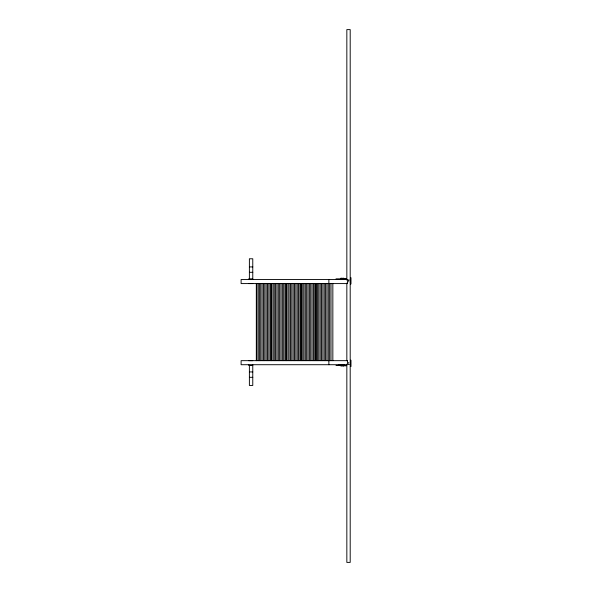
<?xml version="1.0" encoding="UTF-8"?>
<svg xmlns="http://www.w3.org/2000/svg" width="592" height="592" viewBox="0 0 592 592"><rect width="100%" height="100%" fill="white"/><g stroke="black" fill="none" stroke-linecap="round" stroke-linejoin="round"><path stroke-width="0.89" d="M348.518 280.001L349.132 279.92M348.518 280.342L349.221 280.245M348.518 362.548L349.132 362.467M249.387 266.918L252.769 266.918M249.387 272.305L252.769 272.305M342.183 278.506L346.401 278.506L346.401 280.053M252.769 278.847L248.714 278.847L248.714 279.52M335.997 278.847L345.01 278.847M252.769 365.39L248.714 365.39L248.714 364.716M335.997 365.39L345.01 365.39M249.387 371.931L252.769 371.931M249.387 377.319L252.769 377.319M348.518 281.688L349.132 281.77M348.518 363.902L349.221 363.991M348.518 364.243L349.132 364.324M350.893 277.641L350.893 284.042M350.893 360.195L350.893 366.596M350.642 277.641L350.642 284.042M350.642 360.195L350.642 366.596M350.198 279.35L350.198 29.6L346.838 29.6L346.838 279.35M350.198 282.125L350.198 361.675M350.198 364.45L350.198 562.4L346.838 562.4L346.838 365.375M346.838 283.05L346.838 360.75M346.401 364.191L346.401 365.73L342.183 365.39M345.647 278.506L340.925 278.173L340.925 278.847M345.647 365.73L340.925 366.071L340.925 365.39M344.344 278.847L344.344 279.52M344.344 364.716L344.344 365.39M343.316 278.173L343.316 278.847M343.316 365.39L343.264 366.071M343.012 278.847L343.012 279.52M343.012 364.716L343.012 365.39M341.162 364.716L341.162 365.39M339.83 364.716L339.83 365.39M339.719 364.716L339.719 365.39M338.927 364.716L338.927 365.39M332.845 283.583L332.845 360.661M330.995 283.583L330.995 360.661M329.64 283.583L329.64 360.661M328.871 279.52L328.871 283.583M328.871 360.661L328.871 364.716M328.286 283.583L328.286 360.661M326.932 283.583L326.932 360.661M325.585 283.583L325.585 360.661M324.231 283.583L324.231 360.661M322.877 283.583L322.877 360.661M321.523 283.583L321.523 360.661M320.176 283.583L320.176 360.661M318.822 283.583L318.822 360.661M317.638 283.583L317.638 360.661M316.254 283.583L316.254 360.661M315.765 283.583L315.765 360.661M314.781 283.583L314.781 360.661M313.427 283.583L313.427 360.661M312.073 283.583L312.073 360.661M310.719 283.583L310.719 360.661M309.372 283.583L309.372 360.661M308.018 283.583L308.018 360.661M306.663 283.583L306.663 360.661M305.309 283.583L305.309 360.661M303.962 283.583L303.962 360.661M302.778 283.583L302.778 360.661M301.395 283.583L301.395 360.661M300.899 283.583L300.899 360.661M299.915 283.583L299.915 360.661M298.568 283.583L298.568 360.661M297.214 283.583L297.214 360.661M295.859 283.583L295.859 360.661M294.505 283.583L294.505 360.661M293.158 283.583L293.158 360.661M291.804 283.583L291.804 360.661M290.45 283.583L290.45 360.661M289.103 283.583L289.103 360.661M287.919 283.583L287.919 360.661M286.535 283.583L286.535 360.661M286.04 283.583L286.04 360.661M285.055 283.583L285.055 360.661M283.701 283.583L283.701 360.661M282.354 283.583L282.354 360.661M281 283.583L281 360.661M279.646 283.583L279.646 360.661M278.292 283.583L278.292 360.661M276.945 283.583L276.945 360.661M275.591 283.583L275.591 360.661M274.237 283.583L274.237 360.661M273.053 283.583L273.053 360.661M271.676 283.583L271.676 360.661M271.18 283.583L271.18 360.661M270.196 283.583L270.196 360.661M268.842 283.583L268.842 360.661M267.488 283.583L267.488 360.661M266.141 283.583L266.141 360.661M264.787 283.583L264.787 360.661M263.433 283.583L263.433 360.661M262.086 283.583L262.086 360.661M260.732 283.583L260.732 360.661M259.377 283.583L259.377 360.661M258.193 283.583L258.193 360.661M256.81 283.583L256.81 360.661M256.321 283.583L256.321 360.661M252.769 279.52L252.769 258.778L249.387 258.778L249.387 278.847M252.769 283.583L248.714 283.583M252.769 360.661L248.714 360.661M252.769 364.716L252.769 385.459L249.387 385.459L249.387 365.39M347.467 279.52L241.107 279.52L241.107 283.583L347.467 283.583L347.467 279.52M347.467 360.661L241.107 360.661L241.107 364.716L347.467 364.716L347.467 360.661"/></g></svg>
